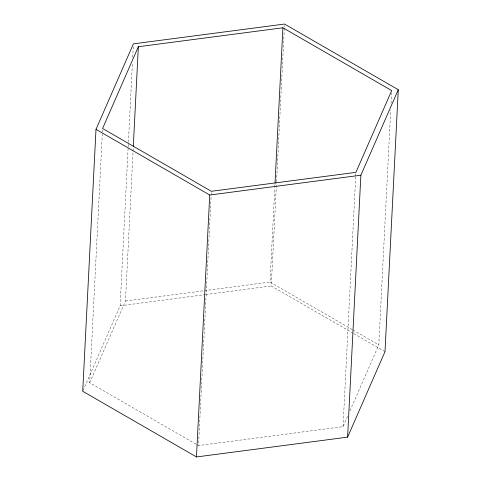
<?xml version="1.0" encoding="UTF-8"?>
<svg xmlns="http://www.w3.org/2000/svg" width="481" height="481" viewBox="0 0 481 481"><rect width="100%" height="100%" fill="white"/><g stroke="black" fill="none" stroke-linecap="round" stroke-linejoin="round"><path stroke-width="0.36" stroke-dasharray="2.4 1.8" d="M195.887 444.101L89.694 382.786L102.501 129.984M83.021 390.59L120.13 305.79L128.15 147.433M128.186 146.681L128.379 142.929M128.415 142.178L132.443 62.626M132.714 57.371L133.243 46.861M89.694 382.786L125.469 301.022L133.033 151.743M133.069 150.992L133.261 147.24M347.547 416.342L343.037 426.647L198.479 445.598L211.135 195.797M211.171 195.045L211.321 192.045M352.26 329.557L270.027 282.076L274.813 187.56M274.849 186.808L275.006 183.808M353.162 333.267L271.266 285.979L276.515 182.407M276.551 181.662L284.349 27.802M284.385 27.05L284.463 25.553M343.037 426.647L355.687 176.846M355.73 176.1L355.88 173.1M349.952 410.846L378.806 344.889L390.704 110.089M391.047 103.343L391.576 92.839M125.469 301.022L203.71 290.771M204.455 290.668L270.027 282.076M120.13 305.79L205.002 294.667M205.748 294.57L271.266 285.979M352.91 329.936L378.806 344.889M353.812 333.64L385.004 351.653M196.537 444.474L198.479 445.598"/><path stroke-width="0.72" d="M95.996 129.347L82.726 391.275L196.464 456.95L347.607 437.139L385.004 351.653L398.274 89.725L284.536 24.05L133.393 43.861L95.996 129.347L209.734 195.021L360.87 175.21L398.274 89.725M133.297 146.495L138.354 46.723L282.906 27.778L391.69 90.59L355.916 172.348L211.363 191.294L102.579 128.481L138.354 46.723M196.464 456.95L209.734 195.021M275.042 183.057L282.906 27.778M347.607 437.139L360.87 175.21"/></g></svg>
